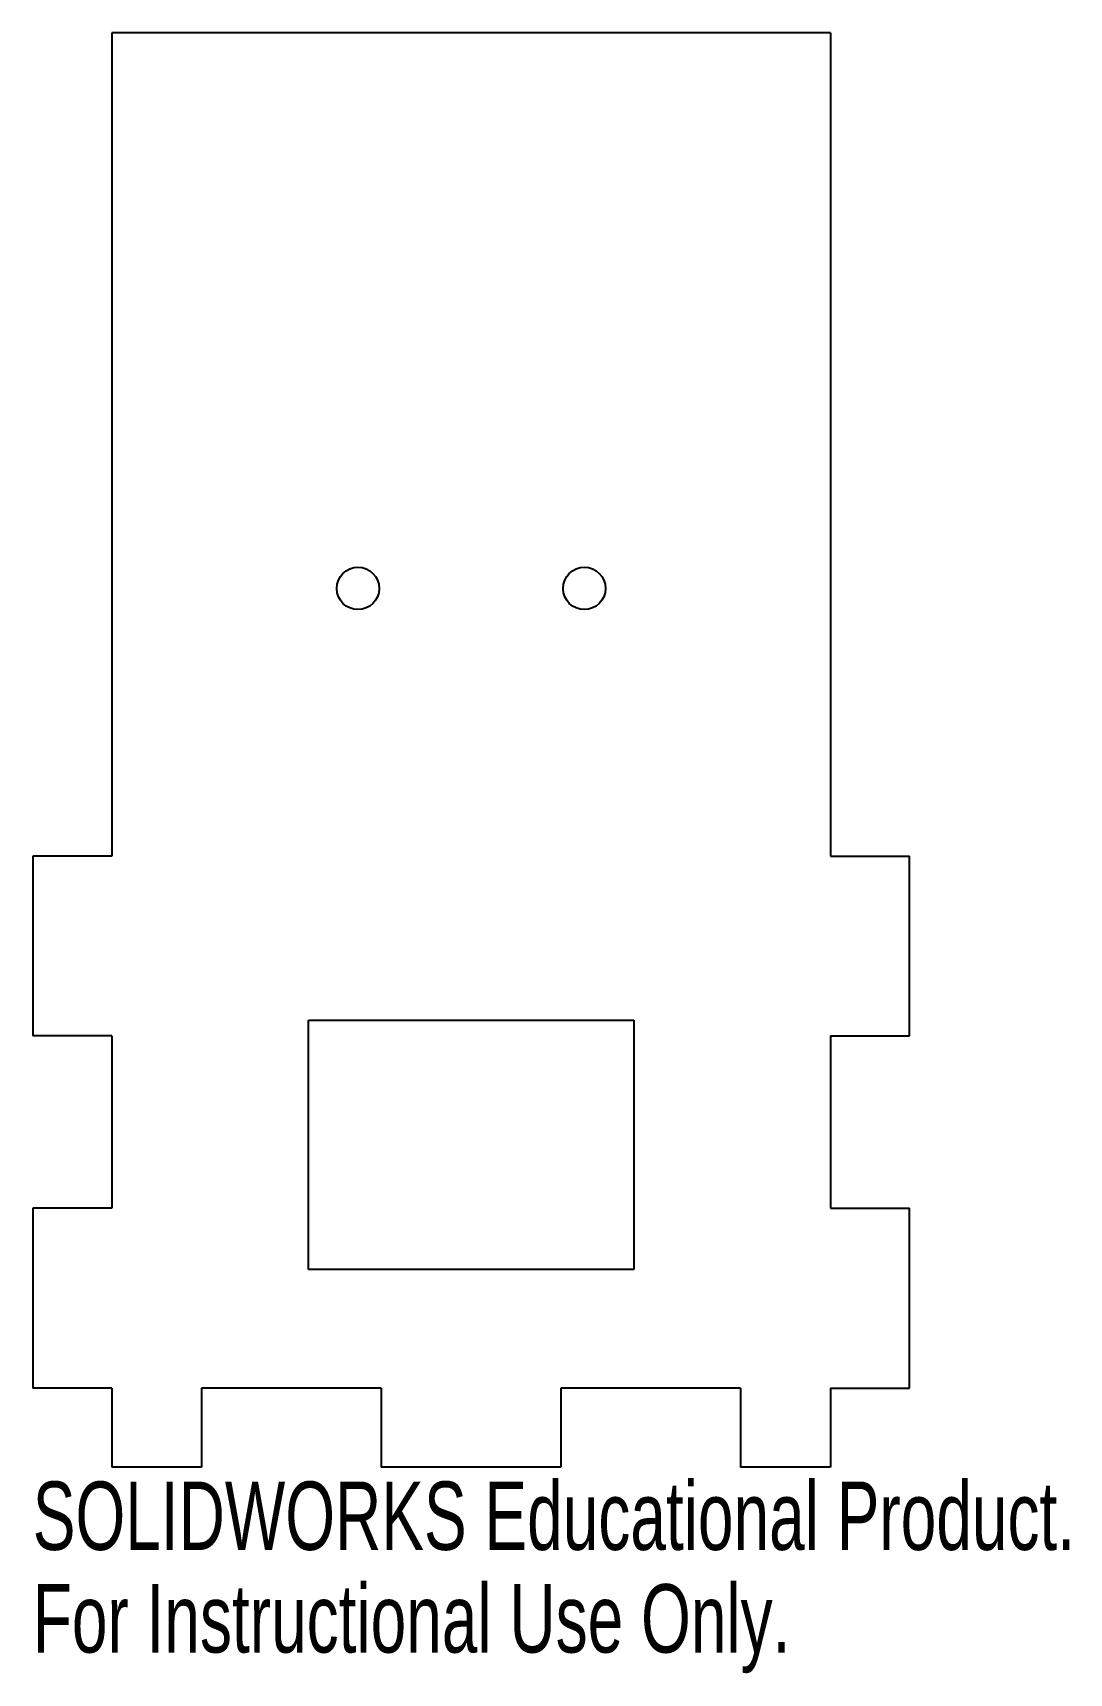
# Model space of a CAD drawing. Header units: inches. Extents: x -1.22 to 1.66, y -0.57 to 3.99.
import ezdxf

# ---------------------------------------------------------------- set-up
doc = ezdxf.new("R2010")
doc.units = ezdxf.units.IN
doc.header["$MEASUREMENT"] = 0
doc.styles.add('SLDTEXTSTYLE0', font='TXT', dxfattribs={"width": 0.7})

msp = doc.modelspace()

# ---------------------------------------------------------------- linework, layer by layer
at = {"color": 7, "linetype": 'Continuous', "lineweight": 25}
for p, q in [((-1, 3.99), (-1, 1.7)), ((1, 3.99), (-1, 3.99)), ((1, 3.99), (1, 1.7)), ((-1.22, 1.7), (-1.22, 1.2)), ((-1, 1.7), (-1.22, 1.7)), ((1, 1.7), (1.22, 1.7)), ((1.22, 1.2), (1.22, 1.7)), ((-0.4528, 1.2436), (0.4528, 1.2436)), ((-0.4528, 0.55), (-0.4528, 1.2436)), ((0.4528, 1.2436), (0.4528, 0.55)), ((-1, 1.2), (-1.22, 1.2)), ((-1, 1.2), (-1, 0.72)), ((1, 1.2), (1.22, 1.2)), ((1, 1.2), (1, 0.72)), ((-1.22, 0.72), (-1.22, 0.22)), ((-1, 0.72), (-1.22, 0.72)), ((1, 0.72), (1.22, 0.72)), ((1.22, 0.22), (1.22, 0.72)), ((0.4528, 0.55), (-0.4528, 0.55)), ((-1, 0.22), (-1.22, 0.22)), ((-1, 0.22), (-1, 0)), ((-0.25, 0.22), (-0.75, 0.22)), ((-0.75, 0.22), (-0.75, 0)), ((-0.25, 0.22), (-0.25, 0)), ((0.75, 0.22), (0.25, 0.22)), ((0.25, 0.22), (0.25, 0)), ((0.75, 0.22), (0.75, 0)), ((1, 0.22), (1.22, 0.22)), ((1, 0.22), (1, 0)), ((-0.75, 0), (-1, 0)), ((0.25, 0), (-0.25, 0)), ((1, 0), (0.75, 0))]:
    msp.add_line(p, q, dxfattribs=at)
for centre in [(-0.315, 2.4444), (0.315, 2.4444)]:
    msp.add_circle(centre, 0.0591, dxfattribs=at)

# ---------------------------------------------------------------- texts
at = {"color": 7, "linetype": 'Continuous', "char_height": 0.1903, "attachment_point": 1, "style": 'SLDTEXTSTYLE0'}
for s, insert in [('SOLIDWORKS Educational Product.', (-1.22, -0.0401)), ('For Instructional Use Only.', (-1.22, -0.3256))]:
    msp.add_mtext(s, dxfattribs=dict(at, insert=insert))

doc.saveas('drawing.dxf')
